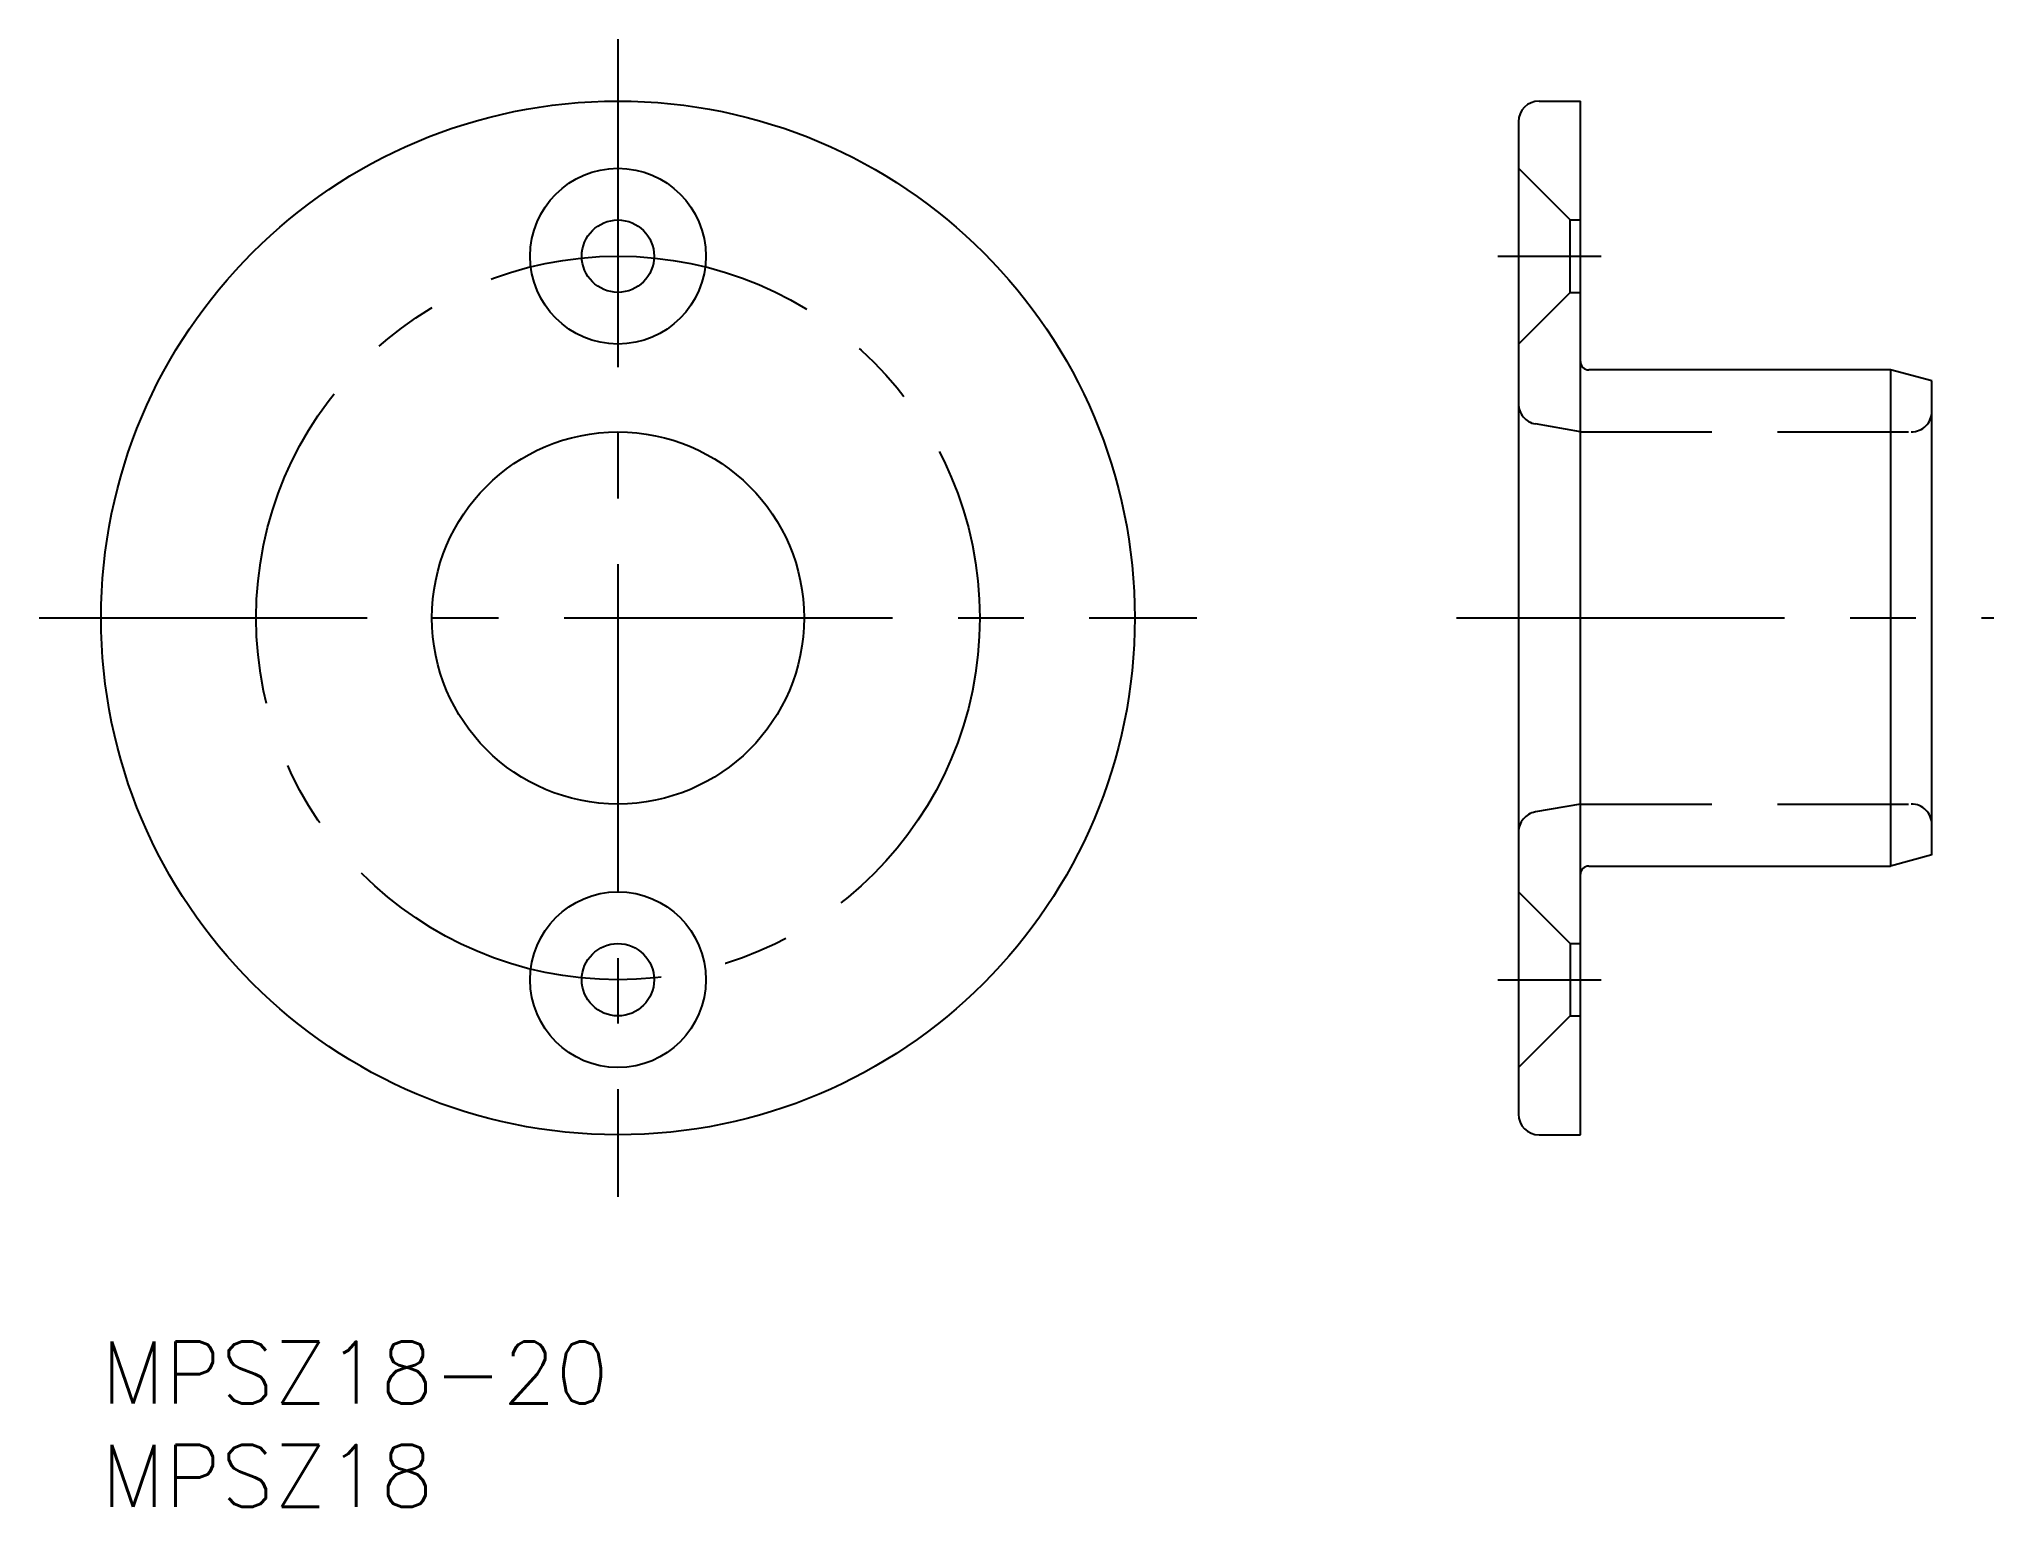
# Model space of a CAD drawing. Extents: x -3 to 91.6, y -8 to 63.
import ezdxf

# ---------------------------------------------------------------- set-up
doc = ezdxf.new("R2010")
doc.units = 0
doc.header["$LTSCALE"] = 0.5
doc.linetypes.add('CENTER', pattern=[50.8, 31.75, -6.35, 6.35, -6.35])
doc.linetypes.add('DASHED', pattern=[19.05, 12.7, -6.35])
for name, color, linetype in [('MSM_CENTER', 1, 'CENTER'), ('MSM_CONTINUOUS', 7, 'CONTINUOUS'), ('MSM_DASHED', 4, 'DASHED'), ('MSM_PART_NUMBER', 7, 'CONTINUOUS')]:
    doc.layers.add(name, color=color, linetype=linetype)
doc.styles.get("Standard").update_dxf_attribs({"font": 'txt.shx', "height": 3, "bigfont": 'bigfont.shx'})

# ---------------------------------------------------------------- blocks, each defined once
blk = doc.blocks.new('*U3')
at = {"layer": 'MSM_PART_NUMBER'}
blk.add_text('MPSZ18-20', height=3, dxfattribs=at).set_placement((0, -3))
blk = doc.blocks.new('*U4')
at = {"layer": 'MSM_PART_NUMBER'}
blk.add_text('MPSZ18', height=3, dxfattribs=at).set_placement((0, -8))

msp = doc.modelspace()

# ---------------------------------------------------------------- linework, layer by layer
at = {"layer": 'MSM_CENTER'}
for p, q in [((25, 63), (25, 7)), ((67.554, 52.5), (72.554, 52.5)), ((-3, 35), (53, 35)), ((65.554, 35), (91.554, 35)), ((67.554, 17.5), (72.554, 17.5))]:
    msp.add_line(p, q, dxfattribs=at)
msp.add_circle((25, 35), 17.5, dxfattribs=at)
at = {"layer": 'MSM_CONTINUOUS'}
for p, q in [((69.554, 60), (71.554, 60)), ((71.554, 10), (71.554, 60)), ((68.554, 59), (68.554, 11)), ((86.554, 47), (71.954, 47)), ((86.554, 47), (86.554, 23)), ((88.554, 46.464), (86.554, 47)), ((88.554, 23.536), (88.554, 46.464)), ((71.954, 23), (86.554, 23)), ((88.554, 23.536), (86.554, 23)), ((69.554, 10), (71.554, 10))]:
    msp.add_line(p, q, dxfattribs=at)
for centre, radius in [((25, 35), 25), ((25, 52.5), 4.25), ((25, 52.5), 1.75), ((25, 35), 9), ((25, 17.5), 4.25), ((25, 17.5), 1.75)]:
    msp.add_circle(centre, radius, dxfattribs=at)
for centre, radius, start, end in [((69.554, 59), 1, 90, 180), ((71.954, 47.4), 0.4, 180, 270), ((71.954, 22.6), 0.4, 90, 180), ((69.554, 11), 1, 180, 270)]:
    msp.add_arc(centre, radius, start, end, dxfattribs=at)
at = {"layer": 'MSM_DASHED'}
for p, q in [((68.554, 56.75), (71.054, 54.25)), ((71.054, 50.75), (71.054, 54.25)), ((71.054, 54.25), (71.554, 54.25)), ((68.554, 48.25), (71.054, 50.75)), ((71.054, 50.75), (71.554, 50.75)), ((71.554, 44), (69.38, 44.383)), ((71.554, 44), (87.554, 44)), ((71.554, 26), (69.38, 25.617)), ((71.554, 26), (87.554, 26)), ((68.554, 21.75), (71.054, 19.25)), ((71.054, 19.25), (71.054, 15.75)), ((71.054, 19.25), (71.554, 19.25)), ((68.554, 13.25), (71.054, 15.75)), ((71.054, 15.75), (71.554, 15.75))]:
    msp.add_line(p, q, dxfattribs=at)
for centre, start, end in [((69.554, 45.368), 180, 260), ((87.554, 45), 270, 0), ((69.554, 24.632), 100, 180), ((87.554, 25), 0, 90)]:
    msp.add_arc(centre, 1, start, end, dxfattribs=at)

# ---------------------------------------------------------------- block references
at = {"layer": 'MSM_CONTINUOUS'}
for name in ['*U3', '*U4']:
    msp.add_blockref(name, (0, 0), dxfattribs=at)

doc.saveas('drawing.dxf')
